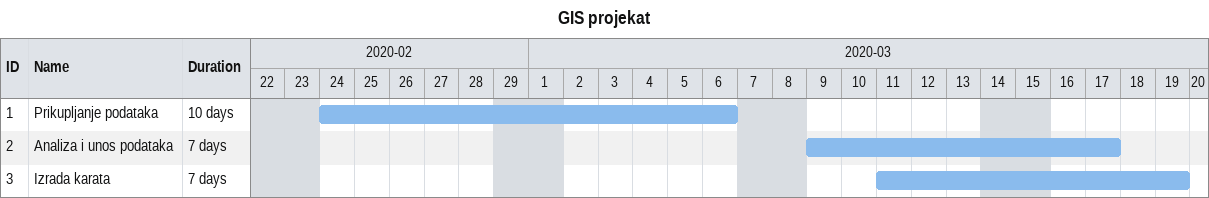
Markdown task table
GIS projekat

| ID | Task | Duration | Start | Finish |
|---|---|---|---|---|
| 1 | Prikupljanje podataka | 10d | 2020-02-24 | 2020-03-06 |
| 2 | Analiza i unos podataka | 7d | 2020-03-09 | 2020-03-17 |
| 3 | Izrada karata | 7d | 2020-03-11 | 2020-03-19 |
